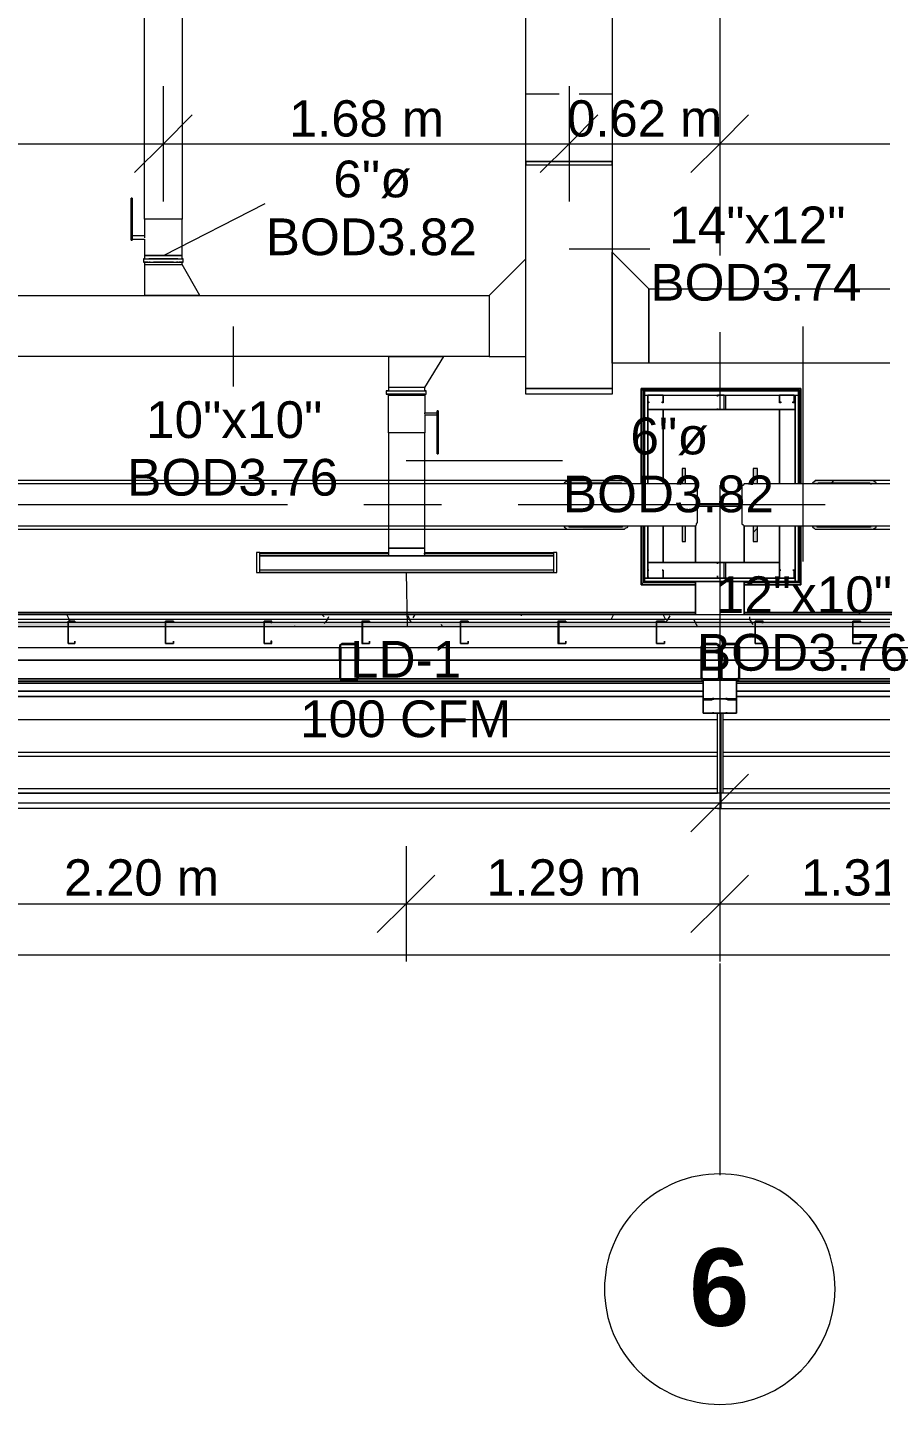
# Model space of a CAD drawing. Header units: metres. Extents: x -2 to 237, y -8 to 52.
# Drawn here: x 46.39 to 49.92, y 5.48 to 11.18 of the extents above; entities that cross this region are included whole.
import ezdxf

# ---------------------------------------------------------------- set-up
doc = ezdxf.new("R2010")
doc.units = ezdxf.units.M
doc.layers.add('HVAC - Ductos', color=5, linetype='Continuous', lineweight=0)
doc.layers.add('PDF_Text', color=7, linetype='Continuous', lineweight=0)
doc.layers.add('PDF_Geometry', color=7, linetype='Continuous', lineweight=0, true_color=0xaaaaaa)
doc.layers.add('PDF_Solid Fills', color=7, linetype='Continuous', lineweight=0, true_color=0xffffff)
doc.styles.add('PDF Helvetica', font='')
doc.styles.add('PDF Helvetica Bold', font='')
doc.styles.get('PDF Helvetica').set_extended_font_data('Helvetica')
doc.styles.get('PDF Helvetica Bold').set_extended_font_data('Helvetica', bold=True)

msp = doc.modelspace()

# ---------------------------------------------------------------- hatches: boundary and pattern name
at = {"layer": 'PDF_Solid Fills', "lineweight": 0, "transparency": 33554559}
h = msp.add_hatch(color=256, dxfattribs=at)
h.paths.add_polyline_path([(49.1602, 9.2067), (49.1602, 9.1975), (49.3435, 9.1975), (49.3435, 9.2067)])
h.paths.add_polyline_path([(49.1098, 9.2892), (49.1098, 9.3534), (49.0961, 9.3534), (49.0961, 9.2892)])
h.paths.add_polyline_path([(49.1098, 9.1151), (49.0961, 9.1151), (49.0961, 9.051), (49.1098, 9.051)])
h.paths.add_polyline_path([(49.4076, 9.1151), (49.3893, 9.1151), (49.3893, 9.051), (49.4076, 9.051)])
h.paths.add_polyline_path([(49.3893, 9.2892), (49.4076, 9.2892), (49.4076, 9.3534), (49.3893, 9.3534)])
h = msp.add_hatch(color=256, dxfattribs=at)
h.paths.add_polyline_path([(48.6104, 9.1151), (48.615, 9.1105), (48.6288, 9.1059), (48.8579, 9.1013), (48.8579, 9.1059), (48.867, 9.1105), (48.8716, 9.1151)])
h.paths.add_polyline_path([(48.8716, 9.2938), (48.8625, 9.3029), (48.615, 9.3029), (48.6104, 9.2983), (48.6058, 9.2938), (48.8716, 9.2892)])
h = msp.add_hatch(color=256, dxfattribs=at)
h.paths.add_polyline_path([(49.6367, 9.1151), (49.6413, 9.1105), (49.6505, 9.1059), (49.8795, 9.1013), (49.8795, 9.1059), (49.8933, 9.1105), (49.8979, 9.1151)])
h.paths.add_polyline_path([(49.8979, 9.2983), (49.8933, 9.3029), (49.6413, 9.3029), (49.6367, 9.2983), (49.6322, 9.2938), (49.8979, 9.2892)])
h = msp.add_hatch(color=256, dxfattribs=at)
h.paths.add_polyline_path([(12.8691, 8.6982), (12.8691, 8.7165), (12.4614, 8.7165), (12.4614, 8.6982)])
h.paths.add_polyline_path([(58.328, 8.6982), (60.1333, 8.6982), (60.1333, 8.7165), (58.328, 8.7165)])
h.paths.add_polyline_path([(58.3235, 8.6982), (58.3235, 8.7165), (57.5171, 8.7165), (57.5171, 8.6982)])
h.paths.add_polyline_path([(57.5125, 8.6982), (57.5125, 8.7165), (55.4875, 8.7165), (55.4875, 8.6982)])
h.paths.add_polyline_path([(55.4829, 8.6982), (55.4829, 8.7165), (53.4578, 8.7165), (53.4578, 8.6982)])
h.paths.add_polyline_path([(53.4532, 8.6982), (53.4532, 8.7165), (52.6469, 8.7165), (52.6469, 8.6982)])
h.paths.add_polyline_path([(52.6423, 8.6982), (52.6423, 8.7165), (50.6171, 8.7165), (50.6171, 8.6982)])
h.paths.add_polyline_path([(50.6126, 8.6982), (50.6126, 8.7165), (48.5875, 8.7165), (48.5875, 8.6982)])
h.paths.add_polyline_path([(48.583, 8.6982), (48.583, 8.7165), (47.7766, 8.7165), (47.7766, 8.6982)])
h.paths.add_polyline_path([(47.772, 8.6982), (47.772, 8.7165), (45.7469, 8.7165), (45.7469, 8.6982)])
h.paths.add_polyline_path([(45.7423, 8.6982), (45.7423, 8.7165), (42.9063, 8.7165), (42.9063, 8.6982)])
h.paths.add_polyline_path([(42.9017, 8.6982), (42.9017, 8.7165), (40.8767, 8.7165), (40.8767, 8.6982)])
h.paths.add_polyline_path([(40.8721, 8.6982), (40.8721, 8.7165), (38.0361, 8.7165), (38.0361, 8.6982)])
h.paths.add_polyline_path([(38.0315, 8.6982), (38.0315, 8.7165), (36.0064, 8.7165), (36.0064, 8.6982)])
h.paths.add_polyline_path([(36.0018, 8.6982), (36.0018, 8.7165), (35.1954, 8.7165), (35.1954, 8.6982)])
h.paths.add_polyline_path([(35.1908, 8.6982), (35.1908, 8.7165), (33.1658, 8.7165), (33.1658, 8.6982)])
h.paths.add_polyline_path([(33.1612, 8.6982), (33.1612, 8.7165), (31.1361, 8.7165), (31.1361, 8.6982)])
h.paths.add_polyline_path([(31.1315, 8.6982), (31.1315, 8.7165), (30.3252, 8.7165), (30.3252, 8.6982)])
h.paths.add_polyline_path([(30.3206, 8.6982), (30.3206, 8.7165), (28.2955, 8.7165), (28.2955, 8.6982)])
h.paths.add_polyline_path([(28.2909, 8.6982), (28.2909, 8.7165), (26.2659, 8.7165), (26.2659, 8.6982)])
h.paths.add_polyline_path([(26.2613, 8.6982), (26.2613, 8.7165), (25.4549, 8.7165), (25.4549, 8.6982)])
h.paths.add_polyline_path([(25.4503, 8.6982), (25.4503, 8.7165), (23.4252, 8.7165), (23.4252, 8.6982)])
h.paths.add_polyline_path([(23.4206, 8.6982), (23.4206, 8.7165), (20.5846, 8.7165), (20.5846, 8.6982)])
h.paths.add_polyline_path([(20.58, 8.6982), (20.58, 8.7165), (18.555, 8.7165), (18.555, 8.6982)])
h.paths.add_polyline_path([(18.5504, 8.6982), (18.5504, 8.7165), (15.7143, 8.7165), (15.7143, 8.6982)])
h.paths.add_polyline_path([(15.7097, 8.6982), (15.7097, 8.7165), (13.6846, 8.7165), (13.6846, 8.6982)])
h.paths.add_polyline_path([(13.6801, 8.6982), (13.6801, 8.7165), (12.8737, 8.7165), (12.8737, 8.6982)])
h = msp.add_hatch(color=256, dxfattribs=at)
h.paths.add_polyline_path([(47.7537, 8.6249), (47.7537, 8.6295), (47.6895, 8.6295)])
h.paths.add_polyline_path([(47.7583, 8.6203), (47.7537, 8.6203), (47.7491, 8.4874), (47.6849, 8.4828), (47.7531, 8.4783), (47.7537, 8.4783), (47.7537, 8.4828), (47.7583, 8.6196)])
h.paths.add_polyline_path([(47.6849, 8.6203), (47.6804, 8.6203), (47.6804, 8.4874)])
for points in [[(49.174, 8.4874), (49.1786, 8.492), (49.1832, 8.6249), (49.2427, 8.6249), (49.2472, 8.6203), (49.2427, 8.4874), (49.1832, 8.4828), (49.1832, 8.4874), (49.1786, 8.4874), (49.1786, 8.4783), (49.1792, 8.4783), (49.2472, 8.4828), (49.2518, 8.6249), (49.2472, 8.6295), (49.1786, 8.6295), (49.174, 8.6203)], [(49.261, 8.4874), (49.261, 8.4783), (49.2616, 8.4783), (49.3297, 8.4828), (49.3343, 8.6241), (49.3343, 8.6249), (49.3297, 8.6295), (49.261, 8.6295), (49.2564, 8.6203), (49.2564, 8.4874), (49.261, 8.492), (49.2656, 8.6249), (49.3252, 8.6249), (49.3297, 8.6203), (49.3252, 8.4874), (49.2656, 8.4828), (49.2656, 8.4874)]]:
    msp.add_hatch(color=256, dxfattribs=at).paths.add_polyline_path(points)

# ---------------------------------------------------------------- linework, layer by layer
at = {"layer": 'HVAC - Ductos', "lineweight": 0}
for points in [[(48.8075, 12.4459), (48.8075, 10.6225), (48.4501, 10.6225), (48.4501, 12.4459)], [(48.4501, 10.6087), (48.8075, 10.6087), (48.8075, 10.6225), (48.8075, 9.6832), (48.4501, 9.6832), (48.4501, 10.6225)], [(46.819, 10.4621), (46.819, 10.4667), (46.819, 10.4712), (46.819, 10.4667)], [(46.8236, 10.4621), (46.8236, 10.4667), (46.8236, 10.4712), (46.8236, 10.4667)], [(48.4501, 9.8161), (48.4501, 10.2193), (48.2989, 10.0681), (48.2989, 9.8161), (45.3941, 9.8161), (45.3941, 10.0681), (48.2989, 10.0681), (48.2989, 9.8161)], [(48.8075, 9.7886), (48.8075, 10.2467), (48.9587, 10.0956), (48.9587, 9.7886), (48.9587, 10.0956), (51.4282, 10.0956), (51.4282, 9.7886), (48.9587, 9.7886)], [(48.8075, 9.6603), (48.4501, 9.6603), (48.4501, 9.6832), (48.8075, 9.6832)], [(47.8819, 8.9914), (47.8865, 8.9914), (47.8911, 8.9914), (47.9049, 8.9914), (47.9186, 8.9914), (47.9369, 8.9914), (47.9553, 8.9914), (47.9736, 8.9914), (47.9919, 8.9914), (48.0102, 8.9914), (48.0194, 8.9914), (48.0286, 8.9914), (48.0332, 8.9914), (48.0332, 9.0234), (48.0286, 9.0234), (48.0194, 9.0234), (48.0102, 9.0234), (47.9919, 9.0234), (47.9736, 9.0234), (47.9553, 9.0234), (47.9369, 9.0234), (47.9186, 9.0234), (47.9049, 9.0234), (47.8911, 9.0234), (47.8865, 9.0234), (47.8819, 9.0234), (47.8911, 9.0234), (47.9049, 9.0234), (47.9186, 9.0234), (47.9369, 9.0234), (47.9553, 9.0234), (47.9782, 9.0234), (47.9965, 9.0234), (48.0102, 9.0234), (48.024, 9.0234), (48.0286, 9.0234), (48.0332, 9.0234), (48.0332, 9.5), (48.0286, 9.5), (48.024, 9.5), (48.0102, 9.5), (47.9965, 9.5), (47.9782, 9.5), (47.9553, 9.5), (47.9369, 9.5), (47.9186, 9.5), (47.9049, 9.5), (47.8911, 9.5), (47.8819, 9.5), (47.8819, 9.0234)], [(48.0836, 9.4266), (48.0836, 9.422), (48.0836, 9.4175), (48.0836, 9.4129), (48.0836, 9.4175), (48.0836, 9.422)], [(48.0882, 9.4266), (48.0882, 9.422), (48.0882, 9.4175), (48.0882, 9.4129), (48.0882, 9.4175), (48.0882, 9.422)], [(47.3367, 8.9226), (47.3505, 8.9226), (47.3505, 9.0051), (47.3367, 9.0051)], [(48.5784, 8.9226), (48.5784, 9.0051), (48.5646, 9.0051), (48.5646, 8.9226)], [(47.3505, 8.9914), (48.5646, 8.9914), (47.3505, 8.9914), (48.5646, 8.9914), (48.5646, 8.9318), (47.3505, 8.9318)]]:
    msp.add_lwpolyline(points, close=True, dxfattribs=at)
for points in [[(46.8236, 10.4621), (46.8236, 10.3063), (46.8236, 10.3017), (46.8236, 10.2971), (46.8236, 10.3017), (46.8236, 10.3063), (46.8236, 10.3017), (46.874, 10.3017), (46.874, 10.233), (46.8786, 10.233), (46.8877, 10.233), (46.8969, 10.233), (46.9152, 10.233), (46.9336, 10.233), (46.9519, 10.233), (46.9702, 10.233), (46.9886, 10.233), (47.0068, 10.233), (47.016, 10.233), (47.0252, 10.233), (47.0298, 10.233), (47.0298, 10.3842), (47.0252, 10.3842), (47.016, 10.3842), (47.0068, 10.3842), (46.9886, 10.3842), (46.9702, 10.3842), (46.9519, 10.3842), (46.9336, 10.3842), (46.9152, 10.3842), (46.8969, 10.3842), (46.8877, 10.3842), (46.8786, 10.3842), (46.874, 10.3842), (46.874, 11.4472)], [(47.0298, 11.4472), (47.0298, 10.3842), (47.0252, 10.3842), (47.016, 10.3842), (47.0068, 10.3842), (46.9886, 10.3842), (46.9702, 10.3842), (46.9519, 10.3842), (46.9336, 10.3842), (46.9152, 10.3842), (46.8969, 10.3842), (46.8877, 10.3842), (46.8786, 10.3842), (46.874, 10.3842), (46.874, 10.3155), (46.8236, 10.3155)], [(46.9519, 10.4575), (46.9519, 10.6957), (46.9519, 10.934)], [(48.6288, 10.934), (48.6288, 10.6957), (48.6288, 10.4575)], [(49.2518, 10.934), (49.2518, 10.6957), (49.2518, 10.4575)], [(48.4501, 10.902), (48.5875, 10.902)], [(48.67, 10.902), (48.8075, 10.902)], [(47.071, 10.8149), (46.9519, 10.6957), (46.8328, 10.5766)], [(48.7479, 10.8149), (48.6288, 10.6957), (48.5096, 10.5766)], [(49.371, 10.8149), (49.2518, 10.6957), (49.1328, 10.5766)], [(39.7267, 10.6957), (46.9519, 10.6957), (48.6288, 10.6957), (49.2518, 10.6957), (51.2174, 10.6957), (55.5974, 10.6957)], [(48.4501, 10.6225), (48.8075, 10.6225)], [(46.819, 10.4712), (46.819, 10.4712)], [(46.8236, 10.4712), (46.819, 10.4712)], [(46.819, 10.3063), (46.819, 10.3017), (46.819, 10.2971), (46.819, 10.3017), (46.819, 10.3063), (46.819, 10.4621)], [(46.8236, 10.4712), (46.8236, 10.4712)], [(46.9519, 10.233), (47.3734, 10.4484)], [(46.874, 10.3155), (46.874, 10.3155)], [(46.874, 10.3155), (46.874, 10.3109), (46.874, 10.3063)], [(46.874, 10.3109), (46.874, 10.3109)], [(46.819, 10.2971), (46.819, 10.2971)], [(46.819, 10.2971), (46.8236, 10.2971)], [(46.8236, 10.3017), (46.8236, 10.3017)], [(46.8236, 10.2971), (46.8236, 10.2971)], [(46.874, 10.3017), (46.874, 10.3017)], [(46.874, 10.3017), (46.874, 10.3017)], [(46.874, 10.3017), (46.874, 10.3017)], [(46.874, 10.3017), (46.874, 10.3017)], [(48.6288, 10.2605), (48.9632, 10.2605)], [(46.8694, 10.2193), (46.8694, 10.2055)], [(46.874, 10.2055), (46.8694, 10.2055), (46.874, 10.2055), (46.8786, 10.2055), (46.8923, 10.2055), (46.9106, 10.2055), (46.929, 10.2055), (46.9519, 10.2055), (46.9748, 10.2055), (46.9932, 10.2055), (47.0114, 10.2055), (47.0252, 10.2055), (47.0298, 10.2055), (47.0344, 10.2055), (47.0344, 10.2193), (47.0298, 10.2193)], [(46.874, 10.2193), (46.8694, 10.2193), (46.874, 10.2193), (46.8786, 10.2193), (46.8923, 10.2193), (46.9106, 10.2193), (46.929, 10.2193), (46.9519, 10.2193), (46.9748, 10.2193), (46.9932, 10.2193), (47.0114, 10.2193), (47.0252, 10.2193), (47.0298, 10.2193), (47.0344, 10.2193)], [(47.016, 10.2193), (47.0252, 10.2193), (47.0298, 10.2193), (47.0298, 10.233), (47.0252, 10.233), (47.016, 10.233), (47.0068, 10.233), (46.9886, 10.233), (46.9702, 10.233), (46.9519, 10.233), (46.9336, 10.233), (46.9152, 10.233), (46.8969, 10.233), (46.8877, 10.233), (46.8786, 10.233), (46.874, 10.233), (46.874, 10.2193), (46.8786, 10.2193), (46.8877, 10.2193)], [(46.8877, 10.2055), (46.8786, 10.2055), (46.874, 10.2055), (46.874, 10.1963), (46.8786, 10.1963), (46.8877, 10.1963), (46.8969, 10.1963), (46.9152, 10.1963), (46.9336, 10.1963), (46.9519, 10.1963), (46.9702, 10.1963), (46.9886, 10.1963), (47.0068, 10.1963), (47.016, 10.1963), (47.0252, 10.1963), (47.0298, 10.1963), (47.0298, 10.2055), (47.0252, 10.2055), (47.016, 10.2055)], [(46.874, 10.1963), (46.874, 10.0681), (46.8832, 10.0681), (46.8969, 10.0681), (46.9244, 10.0681), (46.9519, 10.0681), (47.0298, 10.0681), (47.0572, 10.0681), (47.0802, 10.0681), (47.0985, 10.0681), (47.1031, 10.0681), (47.0298, 10.1963)], [(47.0114, 10.2193), (47.0068, 10.2193), (46.9886, 10.2193), (46.9702, 10.2193), (46.9519, 10.2193), (46.9336, 10.2193), (46.9152, 10.2193), (46.8969, 10.2193), (46.8923, 10.2193)], [(46.8969, 10.2055), (46.8923, 10.2055)], [(46.9932, 10.2055), (46.9886, 10.2055), (46.9702, 10.2055), (46.9519, 10.2055), (46.9336, 10.2055), (46.9152, 10.2055), (46.9106, 10.2055)], [(46.9198, 10.1963), (46.9244, 10.1963)], [(46.9794, 10.1963), (46.984, 10.1963)], [(47.0114, 10.2055), (47.0068, 10.2055)], [(47.0298, 10.2055), (47.0344, 10.2055)], [(47.1031, 10.0681), (47.0985, 10.0681), (47.0802, 10.0681), (47.0572, 10.0681), (47.0298, 10.0681), (46.9519, 10.0681), (46.9244, 10.0681), (46.8969, 10.0681), (46.8832, 10.0681), (46.874, 10.0681)], [(47.2405, 9.9398), (47.2405, 9.6924)], [(49.5955, 9.9398), (49.5955, 8.9685)], [(48.0332, 9.6878), (48.111, 9.8161), (48.1019, 9.8161), (48.0882, 9.8161), (48.0606, 9.8161), (48.0332, 9.8161), (47.9553, 9.8161), (47.9278, 9.8161), (47.9049, 9.8161), (47.8865, 9.8161), (47.8819, 9.8161), (47.8819, 9.6878)], [(47.8819, 9.8161), (47.8865, 9.8161), (47.9049, 9.8161), (47.9278, 9.8161), (47.9553, 9.8161), (48.0332, 9.8161), (48.0606, 9.8161), (48.0882, 9.8161), (48.1019, 9.8161), (48.111, 9.8161)], [(48.024, 9.6741), (48.0286, 9.6741), (48.0332, 9.6741), (48.0332, 9.6878), (48.0286, 9.6878), (48.024, 9.6878), (48.0102, 9.6878), (47.9965, 9.6878), (47.9782, 9.6878), (47.9553, 9.6878), (47.9369, 9.6878), (47.9186, 9.6878), (47.9049, 9.6878), (47.8911, 9.6878), (47.8819, 9.6878), (47.8819, 9.6741), (47.8773, 9.6741), (47.8728, 9.6741), (47.8773, 9.6741), (47.8865, 9.6741), (47.9003, 9.6741), (47.914, 9.6741), (47.9369, 9.6741), (47.9553, 9.6741), (47.9782, 9.6741), (47.9965, 9.6741), (48.0148, 9.6741), (48.0286, 9.6741), (48.0377, 9.6741)], [(47.9324, 9.6878), (47.9278, 9.6878), (47.9232, 9.6878)], [(47.9873, 9.6878), (47.9828, 9.6878)], [(47.8728, 9.6741), (47.8728, 9.6603)], [(47.8819, 9.6603), (47.8773, 9.6603), (47.8728, 9.6603), (47.8773, 9.6603), (47.8865, 9.6603), (47.9003, 9.6603), (47.914, 9.6603), (47.9369, 9.6603), (47.9553, 9.6603), (47.9782, 9.6603), (47.9965, 9.6603), (48.0148, 9.6603), (48.0286, 9.6603), (48.0377, 9.6603), (48.0377, 9.6741), (48.0332, 9.6741)], [(47.8819, 9.6741), (47.8819, 9.6741)], [(48.0332, 9.6603), (48.0286, 9.6603), (48.024, 9.6603), (48.0102, 9.6603), (47.9965, 9.6603), (47.9782, 9.6603), (47.9553, 9.6603), (47.9369, 9.6603), (47.9186, 9.6603), (47.9049, 9.6603), (47.8911, 9.6603), (47.8819, 9.6603), (47.8819, 9.6557), (47.8911, 9.6557), (47.9049, 9.6557), (47.9186, 9.6557), (47.9369, 9.6557), (47.9553, 9.6557), (47.9782, 9.6557), (47.9965, 9.6557), (48.0102, 9.6557), (48.024, 9.6557), (48.0286, 9.6557), (48.0332, 9.6557), (48.0332, 9.6603), (48.0286, 9.6603), (48.0377, 9.6603)], [(48.0836, 9.5732), (48.0332, 9.5732), (48.0332, 9.5), (48.0286, 9.5), (48.024, 9.5), (48.0102, 9.5), (47.9965, 9.5), (47.9782, 9.5), (47.9553, 9.5), (47.9369, 9.5), (47.9186, 9.5), (47.9049, 9.5), (47.8911, 9.5), (47.8819, 9.5), (47.8819, 9.6557), (47.8911, 9.6557), (47.9049, 9.6557), (47.9186, 9.6557), (47.9369, 9.6557), (47.9553, 9.6557), (47.9782, 9.6557), (47.9965, 9.6557), (48.0102, 9.6557), (48.024, 9.6557), (48.0286, 9.6557), (48.0332, 9.6557), (48.0286, 9.6557), (48.0332, 9.6557), (48.0332, 9.5824), (48.0836, 9.5824), (48.0836, 9.5778)], [(47.8819, 9.6557), (47.8819, 9.6557)], [(47.8865, 9.6741), (47.8911, 9.6741)], [(47.9003, 9.6741), (47.9049, 9.6741)], [(47.914, 9.6741), (47.9186, 9.6741), (47.9369, 9.6741), (47.9553, 9.6741), (47.9782, 9.6741), (47.9965, 9.6741)], [(48.0102, 9.6741), (48.0148, 9.6741)], [(48.0332, 9.5824), (48.0332, 9.5824)], [(48.0332, 9.5824), (48.0332, 9.5824)], [(48.0332, 9.5824), (48.0332, 9.5824)], [(48.0332, 9.5778), (48.0332, 9.5824)], [(48.0332, 9.5732), (48.0332, 9.5732)], [(48.0332, 9.5732), (48.0332, 9.5732)], [(48.0836, 9.5916), (48.0836, 9.5916)], [(48.0882, 9.5916), (48.0836, 9.5916)], [(48.0836, 9.4266), (48.0836, 9.5778), (48.0836, 9.5824), (48.0836, 9.587), (48.0836, 9.5916), (48.0836, 9.587), (48.0836, 9.5824)], [(48.0836, 9.5824), (48.0836, 9.5824)], [(48.0882, 9.5916), (48.0882, 9.5916)], [(48.0882, 9.5778), (48.0882, 9.5824), (48.0882, 9.587), (48.0882, 9.5916), (48.0882, 9.587), (48.0882, 9.5824), (48.0882, 9.5778), (48.0882, 9.4266)], [(48.0836, 9.4129), (48.0836, 9.4129)], [(48.0836, 9.4129), (48.0882, 9.4129)], [(48.0882, 9.4129), (48.0882, 9.4129)], [(47.9553, 9.3854), (48.6013, 9.3854)], [(47.3505, 8.9731), (47.3505, 8.9823), (47.3505, 9.0006), (47.3505, 9.0051), (47.8819, 9.0051)], [(47.8819, 9.0006), (47.3505, 9.0006)], [(48.0286, 9.0234), (48.0332, 9.0234)], [(48.5646, 9.0006), (48.0286, 9.0006)], [(48.0332, 9.0051), (48.5646, 9.0051), (48.5646, 9.0006), (48.5646, 8.9823), (48.5646, 8.9731)], [(47.3505, 8.9777), (47.3505, 8.9823), (47.3505, 8.9868)], [(48.5646, 8.9502), (48.5646, 8.9456), (48.5646, 8.941), (48.5646, 8.9226), (47.3505, 8.9226), (48.5646, 8.9226)], [(47.3505, 8.9226), (47.3505, 8.941), (47.3505, 8.9456), (47.3505, 8.9502)], [(47.3505, 8.9364), (47.3505, 8.941), (47.3505, 8.9456)], [(48.5646, 8.9868), (48.5646, 8.9823), (48.5646, 8.9777)], [(48.5646, 8.9456), (48.5646, 8.941), (48.5646, 8.9364)], [(47.9553, 8.9226), (47.9598, 8.7028)]]:
    msp.add_lwpolyline(points, dxfattribs=at)
at = {"layer": 'HVAC - Ductos', "color": 252, "lineweight": 0, "true_color": 0x939598}
for points in [[(49.2518, 8.2079), (49.2518, 7.9697), (49.2518, 7.7314)], [(49.371, 8.0888), (49.2518, 7.9697), (49.1328, 7.8506)], [(7.6277, 7.9697), (12.466, 7.9697), (30.8566, 7.9697), (40.0566, 7.9697), (49.2518, 7.9697), (58.6855, 7.9697)], [(47.9553, 7.791), (47.9553, 7.5527), (47.9553, 7.3145)], [(49.2518, 7.791), (49.2518, 7.5527), (49.2518, 7.3145)], [(48.0744, 7.6719), (47.9553, 7.5527), (47.8361, 7.4337)], [(49.371, 7.6719), (49.2518, 7.5527), (49.1328, 7.4337)], [(27.3654, 7.5527), (29.5646, 7.5527), (30.8566, 7.5527), (32.1715, 7.5527), (34.3661, 7.5527), (36.5607, 7.5527), (38.7599, 7.5527), (41.2478, 7.5527), (43.5661, 7.5527), (45.7607, 7.5527), (47.9553, 7.5527), (49.2518, 7.5527), (50.5622, 7.5527), (52.7614, 7.5527), (54.8827, 7.5527), (57.2834, 7.5527), (58.6855, 7.5527)], [(7.6277, 7.342), (58.6855, 7.342)]]:
    msp.add_lwpolyline(points, dxfattribs=at)
at = {"layer": 'PDF_Geometry', "lineweight": 0}
for points in [[(49.2518, 11.5067), (49.2518, 10.233)], [(49.2518, 9.9169), (49.2518, 9.6007)], [(49.5863, 9.6832), (49.5863, 9.6832)], [(49.5863, 9.6832), (49.5863, 9.6832)], [(48.9357, 9.6741), (48.9357, 9.6741)], [(49.5772, 9.6741), (48.9357, 9.6741), (49.5772, 9.6741)], [(49.0182, 9.6557), (49.0182, 9.6557)], [(49.0182, 9.6557), (49.0182, 9.6557)], [(49.2427, 9.6511), (49.2427, 9.6511)], [(49.2702, 9.6557), (49.2702, 9.6557)], [(49.4993, 9.6557), (49.4993, 9.6557)], [(49.4993, 9.6557), (49.4993, 9.6557)], [(49.5588, 9.6557), (49.5588, 9.6557)], [(49.5772, 9.6741), (49.5772, 9.6741)], [(49.5772, 9.6741), (49.5772, 9.6741)], [(49.5772, 9.6741), (49.5772, 9.6741)], [(49.5772, 9.2892), (49.5772, 9.6741), (49.5772, 9.2892)], [(49.2427, 9.6007), (49.2427, 9.6007)], [(49.2702, 9.5962), (49.2702, 9.5962)], [(49.1098, 9.2892), (49.1098, 9.3534), (49.0961, 9.3534), (49.0961, 9.2892)], [(49.4077, 9.2892), (49.4077, 9.3534), (49.3893, 9.3534), (49.3893, 9.2892)], [(48.6334, 9.3029), (44.9543, 9.3029), (44.9497, 9.3029), (44.9451, 9.2983), (44.9406, 9.2983), (44.936, 9.2938), (44.936, 9.2846), (44.936, 9.28), (44.936, 9.1243), (44.936, 9.1197), (44.936, 9.1105), (44.9406, 9.1059), (44.9451, 9.1013), (44.9497, 9.1013), (44.9543, 9.1013), (48.6334, 9.1013)], [(45.0551, 9.1151), (49.1419, 9.1151), (49.1465, 9.1151), (49.151, 9.1151), (49.1556, 9.1197), (49.1556, 9.1243), (49.1602, 9.1289), (49.1602, 9.138), (49.1602, 9.2663), (49.1602, 9.2755), (49.1556, 9.28), (49.1556, 9.2846), (49.151, 9.2892), (49.1465, 9.2892), (49.1419, 9.2892), (45.0551, 9.2892)], [(48.8716, 9.2892), (48.8716, 9.2938), (48.8625, 9.2983), (48.8579, 9.3029), (48.8533, 9.3029), (48.8441, 9.3029), (48.6334, 9.3029), (48.6288, 9.3029), (48.6196, 9.3029), (48.615, 9.2983), (48.6104, 9.2938), (48.6058, 9.2892)], [(48.6288, 9.2892), (48.6334, 9.2938), (48.8441, 9.2938), (48.8487, 9.2892)], [(48.7066, 9.2938), (48.7204, 9.3029)], [(49.0961, 9.2983), (49.1098, 9.3121)], [(49.2518, 9.2846), (49.2518, 8.2538)], [(53.4716, 9.2892), (49.3573, 9.2892), (49.3527, 9.2892), (49.3481, 9.2846), (49.3435, 9.28), (49.3435, 9.2755), (49.3435, 9.2663), (49.3435, 9.138), (49.3435, 9.1289), (49.3435, 9.1243), (49.3481, 9.1197), (49.3527, 9.1151), (49.3573, 9.1151), (53.4716, 9.1151)], [(49.8979, 9.2892), (49.8979, 9.2938), (49.8933, 9.2983), (49.8841, 9.3029), (49.8795, 9.3029), (49.8704, 9.3029), (49.6596, 9.3029), (49.6505, 9.3029), (49.6459, 9.3029), (49.6413, 9.2983), (49.6367, 9.2938), (49.6322, 9.2892)], [(49.655, 9.2892), (49.6596, 9.2938), (49.8704, 9.2938), (49.875, 9.2892), (49.8795, 9.2892)], [(49.7146, 9.2938), (49.7238, 9.3029)], [(49.8704, 9.1013), (53.5724, 9.1013), (53.5769, 9.1013), (53.5815, 9.1013), (53.5861, 9.1059), (53.5907, 9.1105), (53.5907, 9.1197), (53.5907, 9.1243), (53.5907, 9.28), (53.5907, 9.2846), (53.5907, 9.2938), (53.5861, 9.2983), (53.5815, 9.2983), (53.5769, 9.3029), (53.5724, 9.3029), (49.8704, 9.3029)], [(47.465, 9.2021), (46.1959, 9.2021)], [(48.1019, 9.2021), (47.7811, 9.2021)], [(49.6872, 9.2021), (48.418, 9.2021)], [(49.3435, 9.2067), (49.1602, 9.2067)], [(49.1602, 9.1975), (49.3435, 9.1975)], [(48.6058, 9.1151), (48.6104, 9.1105), (48.615, 9.1059), (48.6196, 9.1013), (48.6288, 9.1013), (48.6334, 9.1013), (48.8441, 9.1013), (48.8533, 9.1013), (48.8579, 9.1013), (48.8625, 9.1059), (48.8716, 9.1105), (48.8716, 9.1151)], [(48.8487, 9.1151), (48.8487, 9.1105), (48.8441, 9.1105), (48.6334, 9.1105), (48.6288, 9.1105), (48.6288, 9.1151)], [(48.9266, 9.1151), (48.9266, 8.8722)], [(48.9266, 9.1151), (48.9266, 8.8722)], [(49.0961, 9.1151), (49.0961, 9.0509), (49.1098, 9.0509), (49.1098, 9.1151)], [(49.3527, 8.9639), (49.3527, 9.1151), (49.3527, 8.9639)], [(49.3893, 9.1151), (49.3893, 9.0509), (49.4077, 9.0509), (49.4077, 9.1151)], [(49.6322, 9.1151), (49.6367, 9.1105), (49.6413, 9.1059), (49.6459, 9.1013), (49.6505, 9.1013), (49.6596, 9.1013), (49.8704, 9.1013), (49.8795, 9.1013), (49.8841, 9.1013), (49.8933, 9.1059), (49.8979, 9.1105), (49.8979, 9.1151)], [(49.875, 9.1151), (49.875, 9.1105), (49.8704, 9.1105), (49.6596, 9.1105), (49.655, 9.1105), (49.655, 9.1151)], [(49.3893, 9.0876), (49.4077, 9.1059)], [(49.2427, 8.9593), (49.2427, 8.9593)], [(49.2702, 8.9639), (49.2702, 8.9639)], [(48.9357, 8.886), (49.5772, 8.886), (48.9357, 8.886)], [(48.9587, 8.9318), (48.9587, 8.9318)], [(49.0136, 8.9318), (49.0136, 8.9318)], [(49.2427, 8.9089), (49.2427, 8.9089)], [(49.5039, 8.9318), (49.5039, 8.9318)], [(49.5543, 8.9318), (49.5543, 8.9318)], [(49.5772, 8.886), (49.5772, 8.886)], [(49.3527, 8.8722), (49.5863, 8.8722)], [(49.3527, 8.8722), (49.5863, 8.8722)], [(60.1333, 8.6111), (12.4614, 8.6111), (12.4614, 8.7485), (60.1333, 8.7485)], [(12.4614, 8.7302), (60.1333, 8.7302)], [(40.1573, 8.7485), (49.151, 8.7485)], [(49.151, 8.7485), (40.1573, 8.7485)], [(40.1573, 8.7485), (49.151, 8.7485)], [(49.151, 8.7485), (40.1573, 8.7485)], [(40.1573, 8.7485), (49.151, 8.7485)], [(49.151, 8.7485), (40.1573, 8.7485)], [(40.1573, 8.7485), (49.151, 8.7485)], [(49.151, 8.7485), (40.1573, 8.7485)], [(40.1573, 8.7485), (49.151, 8.7485)], [(49.151, 8.7485), (40.1573, 8.7485)], [(47.772, 8.7165), (47.3688, 8.7165), (46.961, 8.7165), (46.5579, 8.7165), (46.1501, 8.7165), (45.7469, 8.7165)], [(48.583, 8.7165), (48.1798, 8.7165), (47.7766, 8.7165)], [(50.6126, 8.7165), (50.2094, 8.7165), (49.8016, 8.7165), (49.3985, 8.7165), (48.9907, 8.7165), (48.5875, 8.7165)], [(49.3527, 8.7485), (58.3464, 8.7485)], [(58.3464, 8.7485), (49.3527, 8.7485)], [(49.3527, 8.7485), (58.3464, 8.7485)], [(58.3464, 8.7485), (49.3527, 8.7485)], [(49.3527, 8.7485), (58.3464, 8.7485)], [(58.3464, 8.7485), (49.3527, 8.7485)], [(49.3527, 8.7485), (58.3464, 8.7485)], [(58.3464, 8.7485), (49.3527, 8.7485)], [(49.3527, 8.7485), (58.3464, 8.7485)], [(58.3464, 8.7485), (49.3527, 8.7485)], [(47.772, 8.6982), (47.3688, 8.6982), (46.961, 8.6982), (46.5579, 8.6982), (46.1501, 8.6982), (45.7469, 8.6982)], [(50.6126, 8.6982), (50.2094, 8.6982), (49.8016, 8.6982), (49.3985, 8.6982), (48.9907, 8.6982), (48.5875, 8.6982), (48.1798, 8.6982), (47.7766, 8.6982)], [(47.6804, 8.5607), (47.6804, 8.6111)], [(47.6849, 8.6111), (47.6849, 8.5607)], [(47.7537, 8.5607), (47.7537, 8.6111)], [(47.7583, 8.6111), (47.7583, 8.5607)], [(49.174, 8.6111), (49.174, 8.5607)], [(49.1786, 8.6111), (49.1786, 8.5607)], [(49.2472, 8.5607), (49.2472, 8.6111)], [(49.2518, 8.5607), (49.2518, 8.6111)], [(49.2564, 8.6111), (49.2564, 8.5607)], [(49.261, 8.6111), (49.261, 8.5607)], [(49.3297, 8.5607), (49.3297, 8.6111)], [(49.3343, 8.5607), (49.3343, 8.6111)], [(49.3297, 8.5241), (49.3343, 8.5287)], [(49.2839, 8.3408), (49.2794, 8.3408), (49.3206, 8.3408), (49.3206, 8.3454), (49.3206, 8.3958), (49.3206, 8.4004), (49.3206, 8.405), (49.3206, 8.4736), (49.3206, 8.4782), (49.3206, 8.4736), (49.3206, 8.405), (49.3206, 8.4004), (49.3206, 8.3958), (49.3206, 8.3454), (49.3206, 8.3408), (49.2794, 8.3408), (49.2839, 8.3408), (49.2885, 8.3408), (49.2839, 8.3408), (49.2794, 8.3408), (49.2244, 8.3408), (49.2198, 8.3408), (49.2244, 8.3408), (49.229, 8.3408), (49.2336, 8.3408), (49.229, 8.3408), (49.2427, 8.3408), (49.2381, 8.3408), (49.2427, 8.3408), (49.2244, 8.3408), (49.2244, 8.3454), (49.2244, 8.3408), (49.2794, 8.3408), (49.2702, 8.3408), (49.2794, 8.3408), (49.2656, 8.3408), (49.2564, 8.3408), (49.2518, 8.3408), (49.2381, 8.3408), (49.2518, 8.3408), (49.2564, 8.3408), (49.2564, 8.0109), (49.2564, 7.9926), (49.2564, 7.9789), (49.2564, 7.9651), (49.2564, 7.9559), (49.2564, 7.9468), (46.1867, 7.9468)], [(49.2244, 8.3408), (49.2244, 8.3454), (49.2244, 8.3408), (49.1832, 8.3408), (49.1832, 8.3454), (49.1832, 8.3958), (49.1832, 8.4004), (49.1832, 8.405), (49.1832, 8.4736), (49.1832, 8.4782), (49.1832, 8.4736), (49.1832, 8.405), (49.1832, 8.4004), (49.1832, 8.3958), (49.1832, 8.3454), (49.1832, 8.3408), (49.2244, 8.3408), (49.2198, 8.3408), (49.2244, 8.3408), (49.2794, 8.3408), (49.2839, 8.3408), (49.2885, 8.3408)], [(49.2427, 8.4782), (49.2656, 8.4782), (49.2427, 8.4782)], [(49.2427, 8.4782), (49.2656, 8.4782), (49.2427, 8.4782)], [(49.2794, 8.4782), (49.2839, 8.4828)], [(47.6804, 8.4095), (47.7537, 8.4095)], [(49.1832, 8.3958), (49.1832, 8.3958)], [(49.1832, 8.3958), (49.1832, 8.3958)], [(49.2244, 8.3958), (49.2244, 8.4004), (49.2244, 8.405)], [(49.2244, 8.405), (49.2244, 8.4004), (49.2244, 8.3958)], [(49.2244, 8.405), (49.2244, 8.4004), (49.2244, 8.3958)], [(49.2794, 8.3958), (49.2794, 8.4004), (49.2794, 8.405)], [(49.2794, 8.3958), (49.2794, 8.4004), (49.2794, 8.405)], [(49.2794, 8.3958), (49.2794, 8.4004), (49.2794, 8.405)], [(49.3206, 8.3958), (49.3206, 8.3958)], [(49.3206, 8.3958), (49.3206, 8.3958)], [(46.2005, 8.3408), (46.2005, 8.0109), (49.2427, 8.0109), (49.2427, 8.3408)], [(49.2427, 8.3133), (46.2005, 8.3133)], [(49.2336, 8.3408), (49.2244, 8.3408), (49.2336, 8.3408)], [(49.2244, 8.3408), (49.2244, 8.3408)], [(49.2564, 8.3408), (49.2656, 8.3408), (49.2794, 8.3408), (49.2702, 8.3408), (49.2794, 8.3408), (49.229, 8.3408)], [(49.2564, 8.0109), (49.2518, 8.0109), (49.2518, 7.9926), (49.2518, 7.9789), (49.2518, 7.9651), (49.2518, 7.9559), (49.2518, 7.9468), (52.3216, 7.9468), (52.3216, 7.9559), (52.3216, 7.9651), (52.3216, 7.9789), (52.3216, 7.9926), (52.3216, 8.0109), (52.3216, 8.3408), (52.317, 8.3408), (52.3032, 8.3408), (52.317, 8.3408), (52.3216, 8.3408), (52.3308, 8.3408)], [(49.2518, 8.3408), (49.2518, 8.0109)], [(52.3078, 8.0109), (49.2656, 8.0109), (49.2656, 8.3408)], [(52.3078, 8.3133), (49.2656, 8.3133)], [(46.2005, 8.1804), (49.2427, 8.1804)], [(49.2427, 8.1621), (46.2005, 8.1621)], [(49.2656, 8.1804), (52.3078, 8.1804)], [(52.3078, 8.1621), (49.2656, 8.1621)], [(60.1332, 8.0109), (58.4472, 8.0109), (58.4518, 8.0109), (55.3821, 8.0109), (55.3867, 8.0109), (52.317, 8.0109), (52.3216, 8.0109), (49.2518, 8.0109), (49.2564, 8.0109), (46.1867, 8.0109), (46.1913, 8.0109), (43.1216, 8.0109), (43.1262, 8.0109), (40.0566, 8.0109), (40.0611, 8.0109), (36.9869, 8.0109), (36.996, 8.0109), (33.9217, 8.0109), (33.9263, 8.0109), (30.8566, 8.0109), (30.8612, 8.0109), (27.7915, 8.0109)], [(49.2518, 7.3054), (49.2518, 6.6685)], [(49.2518, 7.2236), (49.2518, 7.0678)], [(49.2518, 6.9074), (49.2518, 6.431)]]:
    msp.add_lwpolyline(points, dxfattribs=at)
for points in [[(48.9266, 9.6832), (49.5863, 9.6832), (49.5863, 9.6787), (49.5818, 9.6741), (49.5863, 9.6787), (49.5818, 9.6741), (49.5863, 9.6787), (49.5863, 9.6832), (48.9266, 9.6832), (48.9311, 9.6832)], [(48.9266, 9.6832), (49.5863, 9.6832), (49.5863, 9.2892), (49.5863, 9.6832), (49.5863, 9.2892), (49.5863, 9.6832), (48.9266, 9.6832), (48.9266, 9.2892), (48.9266, 9.6832), (48.9266, 9.2892)], [(48.9403, 9.6741), (48.9403, 9.2892), (48.9403, 9.6557), (48.9541, 9.6557), (48.9541, 9.5962), (49.0182, 9.5962), (49.4993, 9.5962), (49.0182, 9.5962), (49.0182, 9.2892), (49.0182, 9.5962), (48.9541, 9.5962), (48.9541, 9.2892), (48.9541, 9.6557), (49.5634, 9.6557), (49.5772, 9.6557), (49.5772, 9.6741), (48.9403, 9.6741), (49.5772, 9.6741), (49.5818, 9.6741), (49.5818, 9.6787), (48.9357, 9.6787), (49.5818, 9.6787), (49.5818, 9.6741), (49.5772, 9.6741), (48.9403, 9.6741), (48.9403, 9.6557), (49.5772, 9.6557), (49.5772, 9.2892), (49.5772, 9.6741), (49.5772, 9.2892), (49.5772, 9.6741), (48.9357, 9.6741), (48.9311, 9.6787), (48.9311, 9.6832), (48.9266, 9.6832), (48.9311, 9.6832), (48.9311, 9.6787), (48.9357, 9.6741), (48.9357, 9.2892), (48.9357, 9.6787), (48.9357, 9.6741), (48.9357, 9.2892), (48.9357, 9.6787), (48.9357, 9.6741), (48.9357, 9.2892), (48.9357, 9.6741)], [(48.9311, 9.6787), (48.9357, 9.6741), (49.5772, 9.6741), (48.9357, 9.6741), (49.5772, 9.6741), (49.5772, 9.5962), (49.5772, 9.2892), (49.5772, 9.6741), (49.5772, 9.2892), (49.5772, 9.6741), (48.9357, 9.6741)], [(48.9357, 9.5962), (48.9357, 9.2892), (48.9357, 9.6741)], [(48.9357, 9.6741), (48.9357, 9.2892)], [(49.0136, 9.6237), (49.0136, 9.6283), (49.0182, 9.6283), (49.0182, 9.6557), (48.9587, 9.6557), (48.9541, 9.6557), (48.9541, 9.6283), (48.9587, 9.6283), (48.9587, 9.6237), (48.9541, 9.6237), (48.9541, 9.6557), (48.9587, 9.6557), (49.0182, 9.6557), (49.0182, 9.6237)], [(49.2702, 9.5962), (49.2702, 9.6557), (49.2427, 9.6557), (49.2427, 9.6511), (49.2427, 9.6557), (49.2702, 9.6557), (49.2748, 9.6557), (49.2748, 9.5962), (49.2702, 9.5962), (49.2427, 9.5962)], [(49.5543, 9.6237), (49.5543, 9.6283), (49.5588, 9.6283), (49.5588, 9.6557), (49.4993, 9.6557), (49.4993, 9.6283), (49.5039, 9.6283), (49.5039, 9.6237), (49.4993, 9.6237), (49.4993, 9.6557), (49.5588, 9.6557), (49.5634, 9.6557), (49.5634, 9.6237)], [(49.5634, 9.5962), (49.4993, 9.5962), (49.4993, 9.2892), (49.4993, 9.5962), (49.5634, 9.5962), (49.5634, 9.2892), (49.5634, 9.6557)], [(49.5818, 9.6787), (49.5818, 9.2892)], [(49.2427, 9.6007), (49.2427, 9.5962)], [(49.151, 8.8722), (48.9266, 8.8722), (48.9266, 9.1151), (48.9266, 8.8722), (49.151, 8.8722), (48.9266, 8.8722), (48.9311, 8.8768), (48.9357, 8.8814), (48.9357, 8.886), (49.151, 8.886), (48.9357, 8.886), (48.9357, 9.1151), (48.9357, 8.8814), (48.9357, 9.1151), (48.9357, 8.886), (49.151, 8.886), (48.9357, 8.886), (48.9357, 8.8814), (48.9311, 8.8768), (48.9266, 8.8722)], [(48.9357, 8.886), (48.9357, 8.8814), (48.9311, 8.8768), (48.9266, 8.8722), (48.9311, 8.8768), (48.9357, 8.8814), (48.9357, 8.886), (48.9357, 9.1151), (48.9357, 8.9639), (48.9357, 8.886), (48.9357, 9.1151), (48.9357, 8.8814), (48.9357, 9.1151)], [(49.5818, 8.8814), (49.5863, 8.8768), (49.5863, 8.8722), (49.5863, 9.1151), (49.5863, 8.8722), (49.5863, 8.8768), (49.5818, 8.8814), (49.5772, 8.8814), (49.5772, 8.886), (49.5772, 9.1151), (49.5772, 8.886), (49.3527, 8.886), (49.5772, 8.886), (49.4993, 8.886), (48.9357, 8.886), (48.9403, 8.886), (48.9403, 9.1151), (48.9403, 8.8998), (48.9541, 8.8998), (49.4993, 8.8998), (49.5634, 8.8998), (49.5634, 9.1151), (49.5634, 8.886), (49.5772, 8.886), (49.5772, 9.1151), (49.5772, 8.886), (49.5772, 8.8814), (49.3527, 8.8814), (49.5818, 8.8814), (49.5863, 8.8768), (49.5863, 8.8722), (49.5863, 8.8768), (49.5818, 8.8814), (49.5772, 8.8814), (49.5772, 8.886), (49.5772, 9.1151), (49.5772, 8.8814), (49.3527, 8.8814), (49.5818, 8.8814), (49.5818, 9.1151)], [(49.4993, 8.8998), (49.4993, 8.9639), (49.0182, 8.9639), (48.9541, 8.9639), (48.9541, 8.8998), (48.9541, 9.1151), (48.9541, 8.9639), (49.0182, 8.9639), (49.0182, 9.1151), (49.0182, 8.9639), (49.4993, 8.9639), (49.4993, 9.1151), (49.4993, 8.9639)], [(49.151, 8.9639), (49.151, 9.1151)], [(49.5772, 8.886), (49.5772, 8.8814), (49.5772, 9.1151), (49.5772, 8.886), (49.3527, 8.886)], [(49.5772, 8.886), (49.5772, 9.1151)], [(49.5863, 9.1151), (49.5863, 8.8722)], [(49.2702, 8.8998), (49.2702, 8.9044), (49.2702, 8.9639), (49.2427, 8.9639), (49.2427, 8.9593), (49.2427, 8.9639), (49.2702, 8.9639), (49.2748, 8.9639), (49.2748, 8.9044), (49.2748, 8.8998), (49.2702, 8.8998), (49.2427, 8.8998)], [(48.9403, 8.8998), (48.9403, 8.886), (49.5634, 8.886), (49.5634, 8.8998)], [(48.9541, 8.9044), (48.9587, 8.8998), (49.0182, 8.8998), (49.0182, 8.9044), (49.0182, 8.9318), (49.0136, 8.9318), (49.0182, 8.9318), (49.0182, 8.9044), (49.0182, 8.8998), (48.9587, 8.8998), (48.9541, 8.8998), (48.9541, 8.9044), (48.9541, 8.9318)], [(48.9587, 8.9318), (48.9541, 8.9318)], [(49.151, 8.7485), (49.151, 8.886)], [(49.2427, 8.9089), (49.2427, 8.8998)], [(49.3527, 8.7485), (49.3527, 8.886)], [(49.4993, 8.9044), (49.4993, 8.8998), (49.5588, 8.8998), (49.5588, 8.9044), (49.5588, 8.9318), (49.5543, 8.9318), (49.5634, 8.9318), (49.5634, 8.9044), (49.5588, 8.8998), (49.4993, 8.8998), (49.4993, 8.9044), (49.4993, 8.9318)], [(49.5039, 8.9318), (49.4993, 8.9318)], [(49.151, 8.8814), (48.9357, 8.8814)], [(49.151, 8.8814), (48.9357, 8.8814)], [(49.5863, 8.8722), (49.3527, 8.8722)], [(40.1573, 8.7577), (49.151, 8.7577)], [(40.1573, 8.7577), (49.151, 8.7577)], [(46.5854, 8.7211), (46.5579, 8.7211), (46.5579, 8.6295), (46.5854, 8.6295), (46.5854, 8.6386), (46.5854, 8.6295), (46.5579, 8.6295), (46.5579, 8.7211), (46.5854, 8.7211), (46.5854, 8.7165)], [(46.9932, 8.7211), (46.9656, 8.7211), (46.961, 8.7211), (46.961, 8.6295), (46.9656, 8.6295), (46.9932, 8.6295), (46.9932, 8.6386), (46.9932, 8.6295), (46.9656, 8.6295), (46.961, 8.6295), (46.961, 8.7211), (46.9656, 8.7211), (46.9932, 8.7211), (46.9932, 8.7165)], [(47.4009, 8.7211), (47.3688, 8.7211), (47.3688, 8.6295), (47.4009, 8.6295), (47.4009, 8.6386), (47.3963, 8.6386), (47.3963, 8.6295), (47.3688, 8.6295), (47.3688, 8.7211), (47.3963, 8.7211), (47.3963, 8.7165), (47.4009, 8.7165)], [(47.8041, 8.7211), (47.7766, 8.7211), (47.772, 8.7211), (47.772, 8.6295), (47.7766, 8.6295), (47.8041, 8.6295), (47.8041, 8.6386), (47.8041, 8.6295), (47.7766, 8.6295), (47.7766, 8.7211), (47.8041, 8.7211), (47.8041, 8.7165)], [(48.2118, 8.7211), (48.1798, 8.7211), (48.1798, 8.6295), (48.2118, 8.6295), (48.2118, 8.6386), (48.2118, 8.6295), (48.1798, 8.6295), (48.1798, 8.7211), (48.2118, 8.7211), (48.2118, 8.7165)], [(48.615, 8.7211), (48.5875, 8.7211), (48.583, 8.7211), (48.583, 8.6295), (48.5875, 8.6295), (48.615, 8.6295), (48.615, 8.6386), (48.615, 8.6295), (48.5875, 8.6295), (48.5875, 8.7211), (48.615, 8.7211), (48.615, 8.7165)], [(49.0228, 8.7211), (48.9953, 8.7211), (48.9907, 8.7211), (48.9907, 8.6295), (48.9953, 8.6295), (49.0228, 8.6295), (49.0228, 8.6386), (49.0228, 8.6295), (48.9953, 8.6295), (48.9907, 8.6295), (48.9907, 8.7211), (48.9953, 8.7211), (49.0228, 8.7211), (49.0228, 8.7165)], [(49.3527, 8.7577), (58.3464, 8.7577)], [(49.3527, 8.7577), (58.3464, 8.7577)], [(49.4305, 8.7211), (49.3985, 8.7211), (49.3985, 8.6295), (49.4305, 8.6295), (49.4305, 8.6386), (49.4259, 8.6386), (49.4259, 8.6295), (49.3985, 8.6295), (49.3985, 8.7211), (49.4259, 8.7211), (49.4259, 8.7165), (49.4305, 8.7165)], [(49.8337, 8.7211), (49.8062, 8.7211), (49.8016, 8.7211), (49.8016, 8.6295), (49.8062, 8.6295), (49.8337, 8.6295), (49.8337, 8.6386), (49.8337, 8.6295), (49.8062, 8.6295), (49.8016, 8.6295), (49.8016, 8.7211), (49.8062, 8.7211), (49.8337, 8.7211), (49.8337, 8.7165)], [(47.6804, 8.4874), (47.6849, 8.4782), (47.6895, 8.4782), (47.7491, 8.4782), (47.7537, 8.4782), (47.7583, 8.4874), (47.7583, 8.6203), (47.7537, 8.6249), (47.7491, 8.6295), (47.6895, 8.6295), (47.6849, 8.6249), (47.6804, 8.6203)], [(47.7491, 8.4828), (47.6895, 8.4828), (47.6849, 8.4828), (47.6849, 8.4874), (47.6849, 8.6203), (47.6849, 8.6249), (47.6895, 8.6249), (47.7491, 8.6249), (47.7537, 8.6203), (47.7537, 8.4874)], [(49.2381, 8.6295), (49.1877, 8.6295), (49.1786, 8.6249), (49.174, 8.6157), (49.174, 8.4874), (49.1786, 8.4782), (49.1877, 8.4782), (49.2381, 8.4782), (49.2472, 8.4782), (49.2518, 8.4874), (49.2518, 8.6157), (49.2472, 8.6249)], [(49.1786, 8.6157), (49.1832, 8.6203), (49.1877, 8.6249), (49.2381, 8.6249), (49.2427, 8.6203), (49.2472, 8.6157), (49.2472, 8.4874), (49.2427, 8.4828), (49.2381, 8.4828), (49.1877, 8.4828), (49.1832, 8.4828), (49.1786, 8.4874)], [(49.3206, 8.6295), (49.2702, 8.6295), (49.261, 8.6249), (49.2564, 8.6157), (49.2564, 8.4874), (49.261, 8.4782), (49.2702, 8.4782), (49.3206, 8.4782), (49.3297, 8.4782), (49.3343, 8.4874), (49.3343, 8.6157), (49.3297, 8.6249)], [(49.3206, 8.6249), (49.3252, 8.6203), (49.3297, 8.6157), (49.3297, 8.4874), (49.3252, 8.4828), (49.3206, 8.4828), (49.2702, 8.4828), (49.2656, 8.4828), (49.261, 8.4874), (49.261, 8.6157), (49.2656, 8.6203), (49.2702, 8.6249)], [(46.2234, 8.5607), (47.6804, 8.5607)], [(47.6849, 8.5607), (47.717, 8.5607)], [(47.717, 8.5607), (47.7537, 8.5607)], [(47.7583, 8.5607), (49.174, 8.5607)], [(49.1786, 8.5607), (49.2472, 8.5607)], [(49.2564, 8.5607), (49.2518, 8.5607)], [(49.3297, 8.5607), (49.261, 8.5607)], [(50.7455, 8.5607), (49.3343, 8.5607)], [(47.6804, 8.4828), (46.2234, 8.4828)], [(47.717, 8.4736), (46.2555, 8.4736)], [(47.717, 8.4645), (46.2555, 8.4645)], [(47.717, 8.4325), (46.2555, 8.4325)], [(47.717, 8.4828), (47.6849, 8.4828)], [(49.1786, 8.4828), (47.7537, 8.4828), (47.717, 8.4828), (47.7537, 8.4828)], [(49.1832, 8.4736), (47.717, 8.4736)], [(49.1832, 8.4645), (47.717, 8.4645)], [(49.1832, 8.4325), (47.717, 8.4325)], [(49.2427, 8.4828), (49.1832, 8.4828)], [(49.2427, 8.4782), (49.2656, 8.4782)], [(49.261, 8.4828), (49.2518, 8.4828)], [(49.3252, 8.4828), (49.2656, 8.4828)], [(50.7822, 8.4736), (49.3206, 8.4736)], [(50.7822, 8.4645), (49.3206, 8.4645)], [(50.7822, 8.4325), (49.3206, 8.4325)], [(50.7455, 8.4828), (49.3297, 8.4828)], [(47.717, 8.4095), (46.2555, 8.4095)], [(49.1832, 8.4095), (47.717, 8.4095)], [(49.1832, 8.4004), (49.3206, 8.4004), (49.3206, 8.405), (49.3206, 8.4004), (49.1832, 8.4004), (49.1832, 8.405)], [(49.2198, 8.3958), (49.1832, 8.3958)], [(49.2244, 8.405), (49.2244, 8.4004), (49.2244, 8.3958), (49.2244, 8.4004)], [(49.2244, 8.3958), (49.2244, 8.4004), (49.2244, 8.405), (49.2244, 8.4004)], [(49.2794, 8.405), (49.2794, 8.4004), (49.2794, 8.3958), (49.2794, 8.4004)], [(49.2794, 8.405), (49.2794, 8.4004), (49.2794, 8.3958), (49.2794, 8.4004)], [(49.3206, 8.3958), (49.2839, 8.3958)], [(49.3206, 8.4095), (50.7822, 8.4095), (52.2528, 8.4095), (50.7822, 8.4095)], [(49.2518, 8.3133), (49.2564, 8.3133)], [(49.2794, 8.3454), (49.2794, 8.3408)], [(49.2794, 8.3454), (49.2794, 8.3408)]]:
    msp.add_lwpolyline(points, close=True, dxfattribs=at)
at = {"layer": 'PDF_Geometry', "color": 254, "lineweight": 0, "true_color": 0xeaeaea}
for points in [[(46.567, 8.7211), (46.5624, 8.7302), (46.5533, 8.7485)], [(47.6162, 8.7394), (47.607, 8.7485)], [(47.6346, 8.7394), (47.63, 8.7302), (47.6208, 8.7165), (47.6162, 8.7119)], [(47.9782, 8.7165), (47.969, 8.7302), (47.9644, 8.744)], [(47.9782, 8.7165), (47.9782, 8.7165)], [(47.9919, 8.7485), (47.9828, 8.7348)], [(48.4317, 8.744), (48.4317, 8.7485)], [(48.812, 8.7485), (48.8029, 8.7302)], [(48.8029, 8.7302), (48.8029, 8.7302)], [(49.0274, 8.7302), (49.0182, 8.7485)], [(49.0457, 8.744), (49.0365, 8.7302), (49.0274, 8.7165)], [(49.1602, 8.6982), (49.151, 8.7165), (49.1465, 8.7257)], [(49.3893, 8.7074), (49.3847, 8.7165), (49.3756, 8.7302), (49.3756, 8.7394)], [(47.4971, 8.7028), (47.4925, 8.6982)], [(48.1064, 8.6982), (48.1019, 8.7074)], [(49.513, 8.6982), (49.513, 8.6982)]]:
    msp.add_lwpolyline(points, dxfattribs=at)
at = {"layer": 'PDF_Geometry', "color": 254, "lineweight": 0, "true_color": 0xd2d2d2}
for points in [[(49.0228, 8.7211), (49.0228, 8.7211)], [(46.961, 8.6707), (46.961, 8.6753)], [(48.583, 8.6661), (48.5875, 8.6661)], [(48.9907, 8.689), (48.9907, 8.6936)], [(46.5579, 8.6477), (46.5579, 8.6477)]]:
    msp.add_lwpolyline(points, dxfattribs=at)
at = {"layer": 'PDF_Geometry', "color": 252, "lineweight": 0, "true_color": 0x939598}
for points in [[(49.2518, 8.2538), (49.2518, 7.7772)], [(46.2005, 8.0293), (49.2427, 8.0293)], [(49.2656, 8.0293), (52.3078, 8.0293)], [(49.2427, 7.9468), (49.2518, 7.9468)], [(49.2427, 7.9468), (49.2427, 7.9468)], [(49.2518, 7.9468), (49.2518, 7.9468)], [(49.2564, 7.9468), (49.2656, 7.9468)], [(49.2564, 7.9468), (49.2564, 7.9468)], [(49.2656, 7.9468), (49.2656, 7.9468)], [(49.2518, 7.6215), (49.2518, 7.4611)]]:
    msp.add_lwpolyline(points, dxfattribs=at)
for points in [[(49.2564, 8.1804), (49.2518, 8.1804)], [(49.2518, 8.1621), (49.2564, 8.1621)], [(49.2564, 8.0293), (49.2518, 8.0293)]]:
    msp.add_lwpolyline(points, close=True, dxfattribs=at)
at = {"layer": 'PDF_Geometry', "lineweight": 0}
msp.add_lwpolyline([(49.2518, 6.4356, 0.418292), (48.7754, 5.959, 0.414664), (49.2518, 5.4826, 0.411074), (49.7284, 5.959, 0.414712)], format="xyb", close=True, dxfattribs=at)

# ---------------------------------------------------------------- texts
at = {"layer": 'PDF_Text', "lineweight": 0, "attachment_point": 4, "style": 'PDF Helvetica'}
for s, insert, char_height in [('1.68 m', (47.4713, 10.7994), 0.15002), ('0.62 m', (48.6213, 10.7994), 0.15002), ('6"ø', (47.6545, 10.548), 0.1519), ('14"x12"', (49.0428, 10.3602), 0.1519), ('BOD3.82', (47.375, 10.3098), 0.1519), ('BOD3.74', (48.9649, 10.1219), 0.1519), ('10"x10"', (46.8802, 9.5538), 0.1519), ('6"ø', (48.8824, 9.4851), 0.1519), ('BOD3.76', (46.8023, 9.3155), 0.1519), ('BOD3.82', (48.603, 9.2468), 0.1519), ('12"x10"', (49.2352, 8.8299), 0.1519), ('BOD3.76', (49.1573, 8.5916), 0.1519), ('LD-1', (47.7233, 8.5641), 0.1519), ('100 CFM', (47.5171, 8.3167), 0.1519)]:
    msp.add_mtext(s, dxfattribs=dict(at, insert=insert, char_height=char_height))
at = {"layer": 'PDF_Text', "color": 252, "lineweight": 0, "true_color": 0x939598, "char_height": 0.15002, "attachment_point": 4, "style": 'PDF Helvetica'}
for s, insert in [('2.20 m', (46.5412, 7.6608)), ('1.29 m', (48.2868, 7.6608)), ('1.31 m', (49.5881, 7.6608))]:
    msp.add_mtext(s, dxfattribs=dict(at, insert=insert))
at = {"layer": 'PDF_Text', "color": 253, "lineweight": 0, "true_color": 0xaaaaaa, "insert": (49.1253, 5.9653), "char_height": 0.3201, "attachment_point": 4, "style": 'PDF Helvetica Bold'}
msp.add_mtext('6', dxfattribs=at)

doc.saveas('drawing.dxf')
